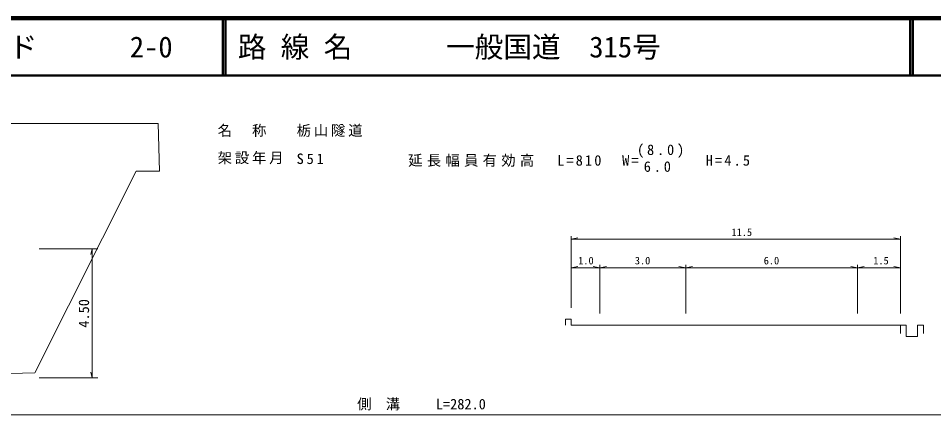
# Model space of a CAD drawing. Units: millimetres, scale not verified, with parts at other scales. Extents: x 40000 to 680000, y 20000 to 380000.
# Drawn here: x 142054 to 301873, y 310841 to 380000 of the extents above; entities that cross this region are included whole.
import ezdxf
from ezdxf.enums import TextEntityAlignment as Align

# ---------------------------------------------------------------- set-up
doc = ezdxf.new("R2010")
doc.units = ezdxf.units.MM
doc.header["$LTSCALE"] = 1000
for name, color, linetype, lineweight in [('M-BGD', 7, 'Continuous', 13), ('M-STR-HTXT', 7, 'Continuous', 13), ('M-TTL', 2, 'Continuous', 140), ('M-TTL-LINE', 7, 'Continuous', 50)]:
    doc.layers.add(name, color=color, linetype=linetype, lineweight=lineweight)
doc.layers.add('M-TTL-TXT', color=7, linetype='Continuous')
doc.styles.add('ＭＳ ゴシック', font='')
doc.styles.get('ＭＳ ゴシック').set_extended_font_data('MS Gothic')

msp = doc.modelspace()

# ---------------------------------------------------------------- linework, layer by layer
at = {"layer": 'M-BGD'}
for p, q in [((67156, 361647), (166481, 361647)), ((166481, 361647), (166706, 353347)), ((162616, 353347), (144961, 318147)), ((166706, 353347), (162616, 353347)), ((238574, 329481), (238574, 341981)), ((238574, 341481), (239755, 341690)), ((238574, 341481), (296074, 341481)), ((296074, 341481), (294892, 341690)), ((296074, 328481), (296074, 341981)), ((145708, 339763), (155959, 339763)), ((154959, 339763), (154709, 338763)), ((154959, 339763), (154959, 317268)), ((238574, 336481), (239755, 336690)), ((238574, 336481), (243574, 336481)), ((243574, 336481), (242392, 336690)), ((243574, 328481), (243574, 336981)), ((243574, 336481), (244755, 336690)), ((243574, 336481), (258574, 336481)), ((258574, 336481), (257392, 336690)), ((258574, 328481), (258574, 336981)), ((258574, 336481), (259755, 336690)), ((258574, 336481), (288574, 336481)), ((288574, 336481), (287392, 336690)), ((288574, 328481), (288574, 336981)), ((288574, 336481), (289755, 336690)), ((288574, 336481), (296074, 336481)), ((296074, 336481), (294892, 336690)), ((237574, 326481), (237574, 327481)), ((237574, 327481), (238574, 327481)), ((238574, 327481), (238574, 326481)), ((238574, 326481), (243574, 326481)), ((243574, 326481), (258574, 326481)), ((258574, 326481), (288574, 326481)), ((288574, 326481), (296074, 326481)), ((296074, 326481), (296074, 324981)), ((296074, 326481), (297074, 326481)), ((297074, 326481), (297074, 324481)), ((299074, 324481), (299074, 326481)), ((299074, 326481), (300074, 326481)), ((300074, 326481), (300074, 324981)), ((297074, 324481), (299074, 324481)), ((144961, 318147), (137551, 317947)), ((154959, 317268), (154709, 318268)), ((145708, 317268), (155959, 317268))]:
    msp.add_line(p, q, dxfattribs=at)
at = {"layer": 'M-STR-HTXT'}
msp.add_line((66969, 310841), (348164, 310841), dxfattribs=at)
at = {"layer": 'M-TTL'}
msp.add_line((680000, 380000), (40000, 380000), dxfattribs=at)
at = {"layer": 'M-TTL-LINE'}
for p, q in [((177750, 380000), (177750, 370000)), ((178250, 380000), (178250, 370000)), ((297750, 380000), (297750, 370000)), ((298250, 380000), (298250, 370000)), ((40000, 370000), (680000, 370000))]:
    msp.add_line(p, q, dxfattribs=at)

# ---------------------------------------------------------------- texts
at = {"layer": 'M-BGD', "style": 'ＭＳ ゴシック'}
for s, p in [('11.5', (266574, 341619)), ('1.0', (239810, 336668)), ('3.0', (249698, 336668)), ('6.0', (272198, 336668)), ('1.5', (291323, 336668))]:
    msp.add_text(s, height=1320, dxfattribs=at).set_placement(p, align=Align.BOTTOM_LEFT)
msp.add_text('4.50', height=1833, rotation=90, dxfattribs=at).set_placement((154959, 328516), align=Align.BOTTOM_CENTER)
at = {"layer": 'M-STR-HTXT', "style": 'ＭＳ ゴシック'}
msp.add_text('側\u3000溝 \u3000  L=282.0', height=1833, dxfattribs=at).set_placement((201216, 311225), align=Align.BOTTOM_LEFT)
at = {"layer": 'M-STR-HTXT', "char_height": 1833, "attachment_point": 7, "style": 'ＭＳ ゴシック'}
for s, insert in [('\\T1.2;名\u3000称', (176868, 359310)), ('\\T1.2;栃山隧道', (190648, 359310)), ('\\T1.4;(8.0)', (250082, 355664)), ('\\T1.2;架設年月', (176868, 354544)), ('\\T1.4;S51', (190648, 354544)), ('\\T1.3;延長幅員有効高\u3000L=810\\~\\~W=\\~\\~\\~\\~\u3000\\~H=4.5', (210130, 354084)), ('\\T1.4;6.0', (251257, 353190))]:
    msp.add_mtext(s, dxfattribs=dict(at, insert=insert))
at = {"layer": 'M-TTL-TXT', "style": 'ＭＳ ゴシック'}
for s, p in [('路 線 名', (180380, 375000)), ('一般国道\u3000315号', (216734, 375000)), ('図面コード', (120380, 375000)), ('2-0', (161521, 375000))]:
    msp.add_text(s, height=3666, dxfattribs=at).set_placement(p, align=Align.MIDDLE_LEFT)

doc.saveas('drawing.dxf')
